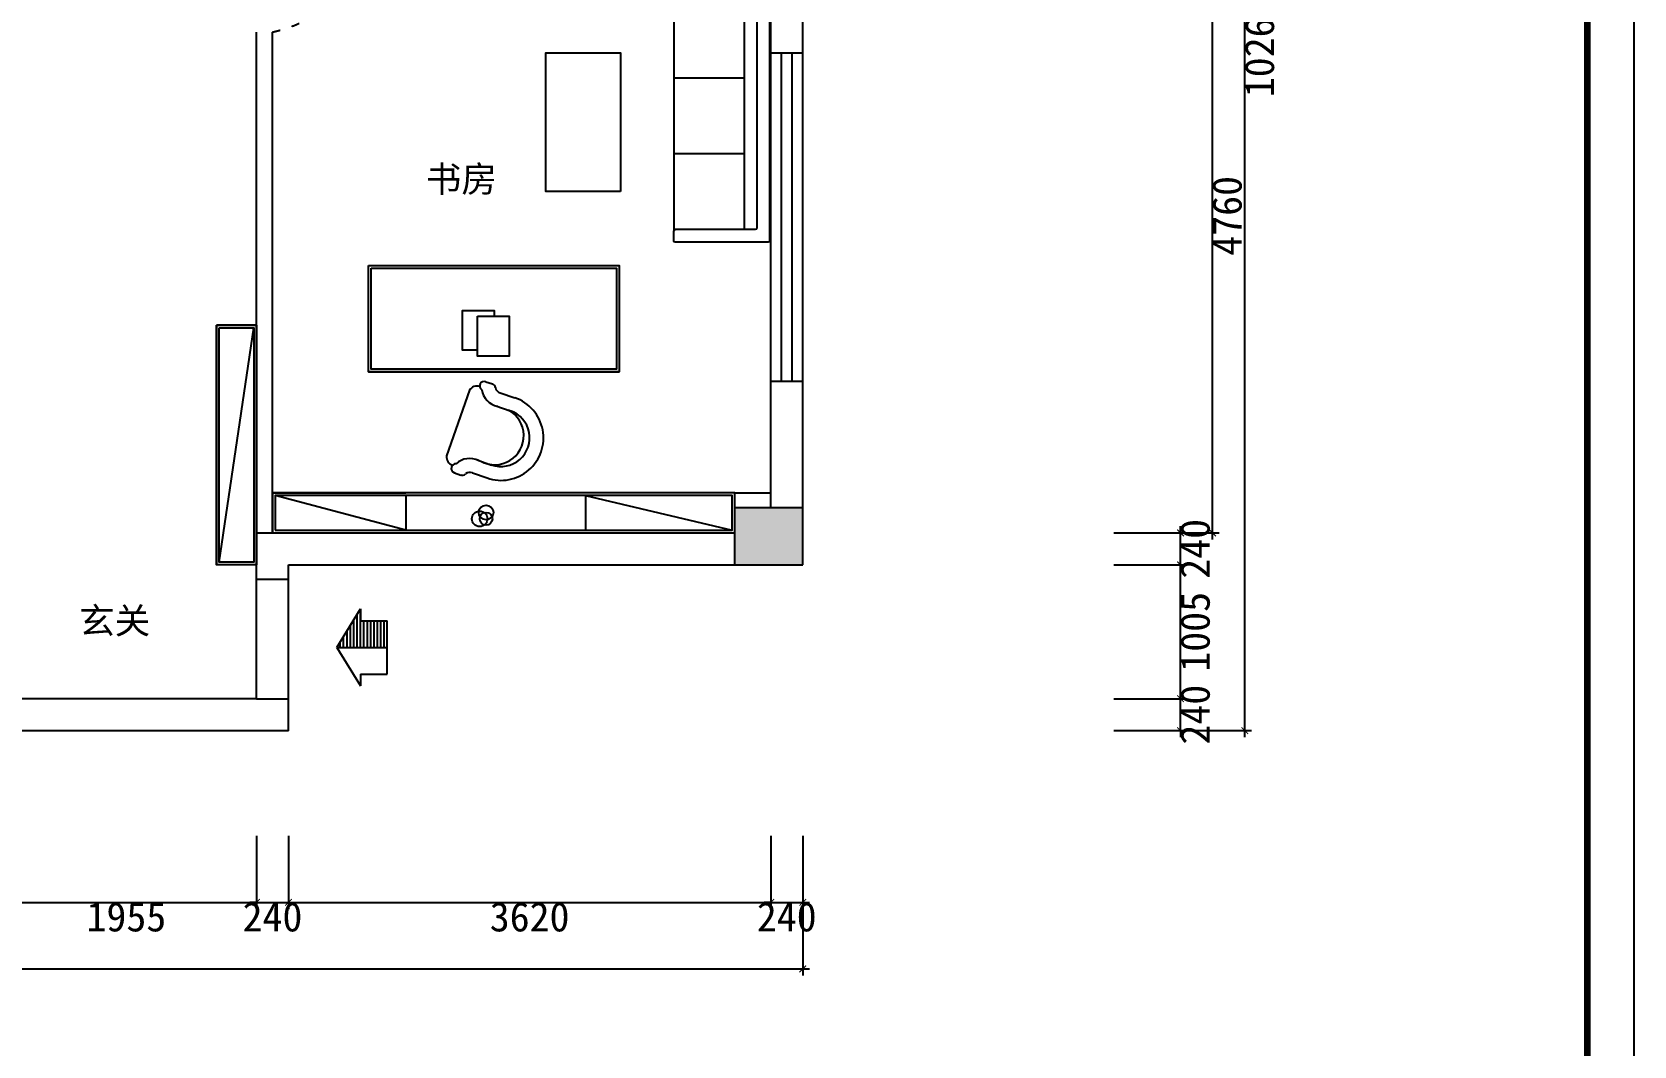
# Model space of a CAD drawing. Header units: millimetres. Extents: x 39175 to 443077, y -41362 to 75939.
# Drawn here: x 354595 to 366620, y 50766 to 58378 of the extents above; entities that cross this region are included whole.
import ezdxf
from ezdxf.enums import TextEntityAlignment as Align

# ---------------------------------------------------------------- set-up
doc = ezdxf.new("R2010")
doc.units = ezdxf.units.MM
doc.linetypes.add('ACAD_ISO03W100', pattern=[30, 12, -18])
for name, color, linetype in [('0-01图框模板说明', 2, 'Continuous'), ('0-02图框细线', 136, 'Continuous'), ('016-P平面家具', 51, 'Continuous'), ('COLUMN', 7, 'Continuous'), ('墙体', 7, 'Continuous')]:
    doc.layers.add(name, color=color, linetype=linetype)
doc.styles.add('ar', font='arial.ttf')
doc.styles.get("Standard").update_dxf_attribs({"font": ''})
doc.styles.get('Standard').set_extended_font_data('NSimSun')
doc.dimstyles.new('ISO-25', dxfattribs={"dimtxt": 220, "dimasz": 50, "dimexe": 50, "dimexo": 0.625, "dimtad": 2, "dimdec": 0, "dimtxsty": 'Standard', "dimblk": 'ARCHTICK', "dimcen": 2.5, "dimdle": 50, "dimclrd": 251, "dimclre": 251, "dimclrt": 51, "dimadec": 0, "dimazin": 0, "dimtfac": 1, "dimtdec": 0, "dimtix": 1, "dimtmove": 2, "dimatfit": 3, "dimfxl": 500, "dimfxlon": 1, "dimarcsym": 0})

# ---------------------------------------------------------------- blocks, each defined once
blk = doc.blocks.new('hgggg')
at = {"layer": '0-01图框模板说明', "color": 2, "const_width": 0.724}
blk.add_lwpolyline([(3637.38, 670.41), (3637.38, 383.41), (3227.38, 383.41), (3227.38, 670.41)], close=True, dxfattribs=at)
at = {"layer": '0-02图框细线'}
blk.add_lwpolyline([(3642.38, 675.41), (3642.38, 378.41), (3222.38, 378.41), (3222.38, 675.41)], close=True, dxfattribs=at)
blk = doc.blocks.new('_ArchTick')
at = {"color": 0, "linetype": 'ByBlock', "const_width": 0.15}
blk.add_lwpolyline([(-0.5, -0.5), (0.5, 0.5)], dxfattribs=at)
blk = doc.blocks.new('*D80')
at = {"color": 251, "lineweight": -2, "transparency": 16777216}
for p, q in [((354325, 52344), (354325, 51794)), ((356280, 52344), (356280, 51794)), ((354275, 51844), (356330, 51844))]:
    blk.add_line(p, q, dxfattribs=at)
at = {"layer": 'Defpoints', "color": 0, "transparency": 16777216}
for p in [(354325, 53373), (356280, 53373), (356280, 51844)]:
    blk.add_point(p, dxfattribs=at)
at = {"color": 251, "lineweight": -2, "transparency": 16777216, "xscale": 50, "yscale": 50, "zscale": 50, "rotation": 180}
blk.add_blockref('_ArchTick', (354325, 51844), dxfattribs=at)
at = {"color": 251, "lineweight": -2, "transparency": 16777216, "xscale": 50, "yscale": 50, "zscale": 50}
blk.add_blockref('_ArchTick', (356280, 51844), dxfattribs=at)
at = {"color": 51, "transparency": 16777216, "insert": (355303, 51734), "char_height": 220, "attachment_point": 5}
blk.add_mtext('1955', dxfattribs=at)
blk = doc.blocks.new('*D81')
at = {"color": 251, "lineweight": -2, "transparency": 16777216}
for p, q in [((356280, 52344), (356280, 51794)), ((356520, 52344), (356520, 51794)), ((356280, 51844), (356230, 51844)), ((356280, 51844), (356520, 51844)), ((356520, 51844), (356570, 51844))]:
    blk.add_line(p, q, dxfattribs=at)
at = {"layer": 'Defpoints', "color": 0, "transparency": 16777216}
for p in [(356280, 53373), (356520, 53373), (356520, 51844)]:
    blk.add_point(p, dxfattribs=at)
at = {"color": 251, "lineweight": -2, "transparency": 16777216, "xscale": 50, "yscale": 50, "zscale": 50}
blk.add_blockref('_ArchTick', (356280, 51844), dxfattribs=at)
at = {"color": 251, "lineweight": -2, "transparency": 16777216, "xscale": 50, "yscale": 50, "zscale": 50, "rotation": 180}
blk.add_blockref('_ArchTick', (356520, 51844), dxfattribs=at)
at = {"color": 51, "transparency": 16777216, "insert": (356400, 51734), "char_height": 220, "attachment_point": 5}
blk.add_mtext('240', dxfattribs=at)
blk = doc.blocks.new('*D82')
at = {"color": 251, "lineweight": -2, "transparency": 16777216}
for p, q in [((356520, 52344), (356520, 51794)), ((360140, 52344), (360140, 51794)), ((356470, 51844), (360190, 51844))]:
    blk.add_line(p, q, dxfattribs=at)
at = {"layer": 'Defpoints', "color": 0, "transparency": 16777216}
for p in [(360140, 54808), (356520, 53373), (360140, 51844)]:
    blk.add_point(p, dxfattribs=at)
at = {"color": 251, "lineweight": -2, "transparency": 16777216, "xscale": 50, "yscale": 50, "zscale": 50, "rotation": 180}
blk.add_blockref('_ArchTick', (356520, 51844), dxfattribs=at)
at = {"color": 251, "lineweight": -2, "transparency": 16777216, "xscale": 50, "yscale": 50, "zscale": 50}
blk.add_blockref('_ArchTick', (360140, 51844), dxfattribs=at)
at = {"color": 51, "transparency": 16777216, "insert": (358330, 51734), "char_height": 220, "attachment_point": 5}
blk.add_mtext('3620', dxfattribs=at)
blk = doc.blocks.new('*D83')
at = {"color": 251, "lineweight": -2, "transparency": 16777216}
for p, q in [((360140, 52344), (360140, 51794)), ((360380, 52344), (360380, 51794)), ((360140, 51844), (360090, 51844)), ((360140, 51844), (360380, 51844)), ((360380, 51844), (360430, 51844))]:
    blk.add_line(p, q, dxfattribs=at)
at = {"layer": 'Defpoints', "color": 0, "transparency": 16777216}
for p in [(360140, 54808), (360380, 54378), (360380, 51844)]:
    blk.add_point(p, dxfattribs=at)
at = {"color": 251, "lineweight": -2, "transparency": 16777216, "xscale": 50, "yscale": 50, "zscale": 50}
blk.add_blockref('_ArchTick', (360140, 51844), dxfattribs=at)
at = {"color": 251, "lineweight": -2, "transparency": 16777216, "xscale": 50, "yscale": 50, "zscale": 50, "rotation": 180}
blk.add_blockref('_ArchTick', (360380, 51844), dxfattribs=at)
at = {"color": 51, "transparency": 16777216, "insert": (360260, 51734), "char_height": 220, "attachment_point": 5}
blk.add_mtext('240', dxfattribs=at)
blk = doc.blocks.new('*D90')
at = {"color": 251, "lineweight": -2, "transparency": 16777216}
for p, q in [((363216, 53373), (363216, 53423)), ((362716, 53373), (363266, 53373)), ((363216, 53133), (363216, 53373)), ((362716, 53133), (363266, 53133)), ((363216, 53133), (363216, 53083))]:
    blk.add_line(p, q, dxfattribs=at)
at = {"layer": 'Defpoints', "color": 0, "transparency": 16777216}
for p in [(356280, 53373), (363216, 53373), (356520, 53133)]:
    blk.add_point(p, dxfattribs=at)
at = {"color": 251, "lineweight": -2, "transparency": 16777216, "xscale": 50, "yscale": 50, "zscale": 50}
for p, rotation in [((363216, 53373), 270), ((363216, 53133), 90)]:
    blk.add_blockref('_ArchTick', p, dxfattribs=dict(at, rotation=rotation))
at = {"color": 51, "transparency": 16777216, "insert": (363327, 53253), "char_height": 220, "attachment_point": 5, "rotation": 90}
blk.add_mtext('240', dxfattribs=at)
blk = doc.blocks.new('*D91')
at = {"color": 251, "lineweight": -2, "transparency": 16777216}
for p, q in [((362716, 54378), (363266, 54378)), ((363216, 53323), (363216, 54428)), ((362716, 53373), (363266, 53373))]:
    blk.add_line(p, q, dxfattribs=at)
at = {"layer": 'Defpoints', "color": 0, "transparency": 16777216}
for p in [(360380, 54378), (363216, 54378), (356280, 53373)]:
    blk.add_point(p, dxfattribs=at)
at = {"color": 251, "lineweight": -2, "transparency": 16777216, "xscale": 50, "yscale": 50, "zscale": 50}
for p, rotation in [((363216, 54378), 90), ((363216, 53373), 270)]:
    blk.add_blockref('_ArchTick', p, dxfattribs=dict(at, rotation=rotation))
at = {"color": 51, "transparency": 16777216, "insert": (363327, 53875), "char_height": 220, "attachment_point": 5, "rotation": 90}
blk.add_mtext('1005', dxfattribs=at)
blk = doc.blocks.new('*D92')
at = {"color": 251, "lineweight": -2, "transparency": 16777216}
for p, q in [((362716, 54618), (363266, 54618)), ((363216, 54618), (363216, 54668)), ((363216, 54378), (363216, 54618)), ((362716, 54378), (363266, 54378)), ((363216, 54378), (363216, 54328))]:
    blk.add_line(p, q, dxfattribs=at)
at = {"layer": 'Defpoints', "color": 0, "transparency": 16777216}
for p in [(359870, 54618), (363216, 54618), (360380, 54378)]:
    blk.add_point(p, dxfattribs=at)
at = {"color": 251, "lineweight": -2, "transparency": 16777216, "xscale": 50, "yscale": 50, "zscale": 50}
for p, rotation in [((363216, 54618), 270), ((363216, 54378), 90)]:
    blk.add_blockref('_ArchTick', p, dxfattribs=dict(at, rotation=rotation))
at = {"color": 51, "transparency": 16777216, "insert": (363327, 54498), "char_height": 220, "attachment_point": 5, "rotation": 90}
blk.add_mtext('240', dxfattribs=at)
blk = doc.blocks.new('*D93')
at = {"color": 251, "lineweight": -2, "transparency": 16777216}
for p, q in [((363456, 54568), (363456, 59428)), ((362956, 59378), (363506, 59378)), ((362956, 54618), (363506, 54618))]:
    blk.add_line(p, q, dxfattribs=at)
at = {"layer": 'Defpoints', "color": 0, "transparency": 16777216}
for p in [(360380, 59378), (363456, 59378), (359870, 54618)]:
    blk.add_point(p, dxfattribs=at)
at = {"color": 251, "lineweight": -2, "transparency": 16777216, "xscale": 50, "yscale": 50, "zscale": 50}
for p, rotation in [((363456, 59378), 90), ((363456, 54618), 270)]:
    blk.add_blockref('_ArchTick', p, dxfattribs=dict(at, rotation=rotation))
at = {"color": 51, "transparency": 16777216, "insert": (363567, 56998), "char_height": 220, "attachment_point": 5, "rotation": 90}
blk.add_mtext('4760', dxfattribs=at)
blk = doc.blocks.new('*D84')
at = {"color": 251, "lineweight": -2, "transparency": 16777216}
for p, q in [((343000, 51844), (343000, 51294)), ((360380, 51844), (360380, 51294)), ((342950, 51344), (360430, 51344))]:
    blk.add_line(p, q, dxfattribs=at)
at = {"layer": 'Defpoints', "color": 0, "transparency": 16777216}
for p in [(360380, 54378), (343000, 53133), (360380, 51344)]:
    blk.add_point(p, dxfattribs=at)
at = {"color": 251, "lineweight": -2, "transparency": 16777216, "xscale": 50, "yscale": 50, "zscale": 50, "rotation": 180}
blk.add_blockref('_ArchTick', (343000, 51344), dxfattribs=at)
at = {"color": 251, "lineweight": -2, "transparency": 16777216, "xscale": 50, "yscale": 50, "zscale": 50}
blk.add_blockref('_ArchTick', (360380, 51344), dxfattribs=at)
at = {"color": 51, "transparency": 16777216, "insert": (351690, 51234), "char_height": 220, "attachment_point": 5}
blk.add_mtext('17380', dxfattribs=at)
blk = doc.blocks.new('*D114')
at = {"color": 251, "lineweight": -2, "transparency": 16777216}
for p, q in [((363199, 63393), (363749, 63393)), ((363699, 53083), (363699, 63443)), ((363199, 53133), (363749, 53133))]:
    blk.add_line(p, q, dxfattribs=at)
at = {"layer": 'Defpoints', "color": 0, "transparency": 16777216}
for p in [(356520, 63393), (363699, 63393), (356520, 53133)]:
    blk.add_point(p, dxfattribs=at)
at = {"color": 251, "lineweight": -2, "transparency": 16777216, "xscale": 50, "yscale": 50, "zscale": 50}
for p, rotation in [((363699, 63393), 90), ((363699, 53133), 270)]:
    blk.add_blockref('_ArchTick', p, dxfattribs=dict(at, rotation=rotation))
at = {"color": 51, "transparency": 16777216, "insert": (363810, 58263), "char_height": 220, "attachment_point": 5, "rotation": 90}
blk.add_mtext('10260', dxfattribs=at)
blk = doc.blocks.new('YTYT')
at = {"layer": '016-P平面家具'}
for p, q in [((128945, -21545), (128836, -21507)), ((128911, -21642), (128802, -21604)), ((129081, -21546), (129033, -21529)), ((128968, -22165), (129139, -21673)), ((128736, -22147), (128627, -22109)), ((128770, -22049), (128661, -22011)), ((128844, -22229), (128796, -22213))]:
    blk.add_line(p, q, dxfattribs=at)
for centre, radius, start, end in [((128731, -21808), 319, 70.8731, 250.8731), ((128731, -21808), 215, 70.8731, 250.8731), ((125844, -21785), 2991, 3.2816, 3.318), ((128966, -21503), 150, 243.2905, 312.7171), ((128966, -21503), 46.5, 243.2905, 313.2868), ((129022, -21562), 34.4, 70.8731, 133.2868), ((129070, -21579), 34.4, 266.2069, 70.8731), ((129074, -21665), 65.5, 352.9364, 71.8295), ((125844, -21785), 2819, 355.458, 355.5646), ((128727, -22192), 150, 9.029, 78.4556), ((128727, -22192), 46.5, 8.4594, 78.4556), ((128807, -22180), 34.4, 188.4594, 250.8731), ((128856, -22197), 34.4, 250.8731, 55.5392), ((128912, -22131), 65.5, 249.9167, 328.8097)]:
    blk.add_arc(centre, radius, start, end, dxfattribs=at)
at = {"layer": '016-P平面家具', "color": 250}
blk.add_arc((128778, -21824), 218, 61.1955, 241.8196, dxfattribs=at)
blk = doc.blocks.new('wetg s')
at = {"color": 2}
for p, q in [((355007, 73222), (355007, 71962)), ((355697, 73252), (355037, 73252)), ((355107, 73252), (355107, 72067)), ((355727, 73222), (355727, 71982)), ((355727, 72052), (355122, 72052)), ((355017, 71952), (355697, 71952)), ((355873, 71700), (355963, 71700)), ((355963, 71700), (358123, 71700)), ((356688, 71040), (356688, 71700)), ((357398, 71040), (357398, 71700)), ((358213, 71700), (358123, 71700)), ((355858, 70800), (355858, 71685)), ((355978, 70935), (355978, 71685)), ((358108, 70935), (358108, 71685)), ((358228, 70815), (358228, 71685)), ((355418, 71501), (355418, 71021)), ((355658, 71261), (355178, 71261)), ((355858, 70800), (358213, 70800)), ((355993, 70920), (358093, 70920))]:
    blk.add_line(p, q, dxfattribs=at)
at = {"color": 251}
blk.add_line((355978, 71040), (358108, 71040), dxfattribs=at)
at = {"color": 2}
for points in [[(357751, 72200), (357751, 72900), (356451, 72900), (356451, 72200)], [(355043, 70886), (355793, 70886), (355793, 71636), (355043, 71636)]]:
    blk.add_lwpolyline(points, close=True, dxfattribs=at)
blk.add_circle((355418, 71261), 200, dxfattribs=at)
at = {"color": 251}
blk.add_circle((355418, 71261), 155, dxfattribs=at)
at = {"color": 2}
for centre, radius, start, end in [((355037, 73222), 30, 90, 180), ((355697, 73222), 30, 0, 90), ((355122, 72067), 15, 180, 270), ((355017, 71962), 10, 180, 270), ((355697, 71982), 30, 270, 0), ((355873, 71685), 15, 90, 180), ((355963, 71685), 15, 0, 90), ((358123, 71685), 15, 90, 180), ((358213, 71685), 15, 0, 90), ((355993, 70935), 15, 180, 270), ((358093, 70935), 15, 270, 0), ((358213, 70815), 15, 270, 0)]:
    blk.add_arc(centre, radius, start, end, dxfattribs=at)
at = {"color": 251}
for centre, radius, start, end in [((355130, 71986), 221, 17.2416, 96.0306), ((355335, 72297), 245, 201.7192, 271.5531), ((355383, 71736), 464, 54.7652, 101.7739), ((355578, 72679), 568, 239.2797, 277.2594)]:
    blk.add_arc(centre, radius, start, end, dxfattribs=at)

msp = doc.modelspace()

# ---------------------------------------------------------------- hatches: boundary and pattern name
h = msp.add_hatch(color=8)
h.dxf.hatch_style = 1
h.paths.add_polyline_path([(360380.3, 54807.9), (359870.3, 54807.9), (359870.3, 54377.9), (360380.3, 54377.9)])
h = msp.add_hatch()
h.set_pattern_fill('ANSI31', color=251, scale=8, angle=45, style=0)
h.set_pattern_definition([(90, (356883.338, 53758.2), (-25.4, 5e-15), [])])
h.paths.add_polyline_path([(357261.6, 53958.2), (357061.6, 53958.2), (357061.6, 54048.1), (356883.3, 53758.2), (357261.6, 53758.2)])

# ---------------------------------------------------------------- linework, layer by layer
for p, q in [((360140.3, 58222.9), (360140.3, 59377.9)), ((360380.3, 58222.9), (360380.3, 59377.9)), ((356280.3, 54617.9), (356280.3, 58377.9)), ((356400.3, 54617.9), (356400.3, 58377.9)), ((360140.3, 58222.9), (360380.3, 58222.9)), ((356280.3, 56177.9), (355980.3, 56177.9)), ((355980.3, 56177.9), (355980.3, 54377.9)), ((356280.3, 54377.9), (356280.3, 56177.9)), ((360140.3, 54807.9), (360140.3, 55757.9)), ((360140.3, 55757.9), (360380.3, 55757.9)), ((360380.3, 54377.9), (360380.3, 55757.9)), ((359870.3, 54377.9), (359870.3, 54807.9)), ((359870.3, 54807.9), (360380.3, 54807.9)), ((356280.3, 54267.9), (356280.3, 54617.9)), ((356280.3, 54617.9), (359870.3, 54617.9)), ((356280.3, 54377.9), (355980.3, 54377.9)), ((356520.3, 54377.9), (360380.3, 54377.9)), ((356520.3, 54267.9), (356520.3, 54377.9)), ((356520.3, 54267.9), (356280.3, 54267.9)), ((357061.6, 54048.1), (357061.6, 53958.2)), ((356280.3, 53372.9), (354325.3, 53372.9)), ((356280.3, 53372.9), (356520.3, 53372.9)), ((356520.3, 53132.9), (356520.3, 53372.9)), ((356520.3, 53132.9), (343000.3, 53132.9))]:
    msp.add_line(p, q)
at = {"color": 251}
for p, q in [((360140.3, 55757.9), (360140.3, 58222.9)), ((360380.3, 55757.9), (360380.3, 58222.9)), ((357400.3, 54637.9), (356420.3, 54897.9)), ((358750.3, 54897.9), (359850.3, 54637.9)), ((356280.3, 53372.9), (356280.3, 54267.9)), ((356520.3, 53372.9), (356520.3, 54267.9))]:
    msp.add_line(p, q, dxfattribs=at)
at = {"color": 51}
for p, q in [((360220.3, 55757.9), (360220.3, 58222.9)), ((360300.3, 55757.9), (360300.3, 58222.9)), ((357121, 55826), (359001, 55826))]:
    msp.add_line(p, q, dxfattribs=at)
at = {"color": 1}
for p, q in [((356000.3, 54397.9), (356260.3, 56157.9)), ((356883.3, 53758.2), (357061.6, 54048.1)), ((357061.6, 53958.2), (357261.6, 53958.2)), ((357261.6, 53558.2), (357261.6, 53958.2)), ((356883.3, 53758.2), (357061.6, 53468.3)), ((356883.3, 53758.2), (357261.6, 53758.2)), ((357061.6, 53558.2), (357061.6, 53468.3)), ((357061.6, 53558.2), (357261.6, 53558.2))]:
    msp.add_line(p, q, dxfattribs=at)
at = {"color": 2}
for p, q in [((356400.3, 54917.9), (357400.3, 54917.9)), ((357400.3, 54897.9), (357400.3, 54637.9)), ((358750.3, 54897.9), (358750.3, 54637.9)), ((359870.3, 54917.9), (360140.3, 54917.9))]:
    msp.add_line(p, q, dxfattribs=at)
for points in [[(357121, 56626), (359001, 56626), (359001, 55826), (357121, 55826)], [(355980.3, 56177.9), (356280.3, 56177.9), (356280.3, 54377.9), (355980.3, 54377.9)], [(357939.1, 56243.8), (358175.5, 56243.8), (358175.5, 55945.7), (357939.1, 55945.7)], [(356400.3, 54617.9), (359870.3, 54617.9), (359870.3, 54917.9), (356400.3, 54917.9)]]:
    msp.add_lwpolyline(points, close=True, dxfattribs=at)
msp.add_lwpolyline([(357939.1, 55988.7), (357826.2, 55988.7), (357826.2, 56286.8), (358062.7, 56286.8), (358062.7, 56243.8)], dxfattribs=at)
at = {"color": 1}
msp.add_lwpolyline([(356000.3, 56157.9), (356260.3, 56157.9), (356260.3, 54397.9), (356000.3, 54397.9)], close=True, dxfattribs=at)
at = {"color": 251}
msp.add_lwpolyline([(356420.3, 54637.9), (359850.3, 54637.9), (359850.3, 54897.9), (356420.3, 54897.9)], close=True, dxfattribs=at)
at = {"color": 2}
for centre, radius in [((357955.1, 54723.3), 58.3), ((358002.9, 54771.1), 55.3), ((358002.9, 54723.3), 47.8)]:
    msp.add_circle(centre, radius, dxfattribs=at)
at = {"layer": '016-P平面家具', "color": 250, "linetype": 'ACAD_ISO03W100', "ltscale": 5}
msp.add_arc((356183.1, 59376.6), 1022, 282.27092, 354.462, dxfattribs=at)
at = {"layer": 'COLUMN', "color": 250}
msp.add_lwpolyline([(357141, 56606), (358981, 56606), (358981, 55846), (357141, 55846)], close=True, dxfattribs=at)

# ---------------------------------------------------------------- block references
at = {"color": 3, "xscale": -0.8, "yscale": 0.8, "zscale": 0.8, "rotation": 90}
msp.add_blockref('wetg s', (416771.8, 343381.7), dxfattribs=at)
at = {"layer": '0-02图框细线', "xscale": 70, "yscale": 70, "zscale": 70}
msp.add_blockref('hgggg', (111653, 20185.6), dxfattribs=at)
at = {"layer": '墙体', "rotation": 180}
msp.add_blockref('YTYT', (486846.2, 33523.3), dxfattribs=at)

# ---------------------------------------------------------------- texts
at = {"color": 2, "style": 'ar', "flags": 8}
for tag, p in [('书房', (357817.7, 57278.4)), ('玄关', (355214.8, 53962.6))]:
    msp.add_attdef(tag, text='原始结构图', height=196, dxfattribs=at).set_placement(p, align=Align.MIDDLE)

# ---------------------------------------------------------------- dimensions: what is measured, and where the dimension line sits
for base, p1, p2, angle, picture, middle in [((363699, 63392.9), (356520.3, 53132.9), (356520.3, 63392.9), 90, '*D114', (363809.6, 58262.9)), ((363456.3, 59377.9), (359870.3, 54617.9), (360380.3, 59377.9), 270, '*D93', (363567, 56997.9)), ((363216.3, 54617.9), (360380.3, 54377.9), (359870.3, 54617.9), 270, '*D92', (363327, 54497.9)), ((363216.3, 54377.9), (356280.3, 53372.9), (360380.3, 54377.9), 270, '*D91', (363327, 53875.4)), ((363216.3, 53372.9), (356520.3, 53132.9), (356280.3, 53372.9), 270, '*D90', (363327, 53252.9))]:
    dim = msp.add_linear_dim(base=base, p1=p1, p2=p2, angle=angle, dimstyle='ISO-25')
    dim.commit()
    dim.dimension.update_dxf_attribs({"geometry": picture, "text_midpoint": middle})
for base, p1, p2, picture, middle in [((360140.3, 51844.1), (356520.3, 53372.9), (360140.3, 54807.9), '*D82', (358330.3, 51733.5)), ((360380.3, 51844.1), (360140.3, 54807.9), (360380.3, 54377.9), '*D83', (360260.3, 51733.5)), ((360380.3, 51344.1), (343000.3, 53132.9), (360380.3, 54377.9), '*D84', (351690.3, 51233.5)), ((356280.3, 51844.1), (354325.3, 53372.9), (356280.3, 53372.9), '*D80', (355302.8, 51733.5)), ((356520.3, 51844.1), (356280.3, 53372.9), (356520.3, 53372.9), '*D81', (356400.3, 51733.5))]:
    dim = msp.add_linear_dim(base=base, p1=p1, p2=p2, dimstyle='ISO-25')
    dim.commit()
    dim.dimension.update_dxf_attribs({"geometry": picture, "text_midpoint": middle})

doc.saveas('drawing.dxf')
